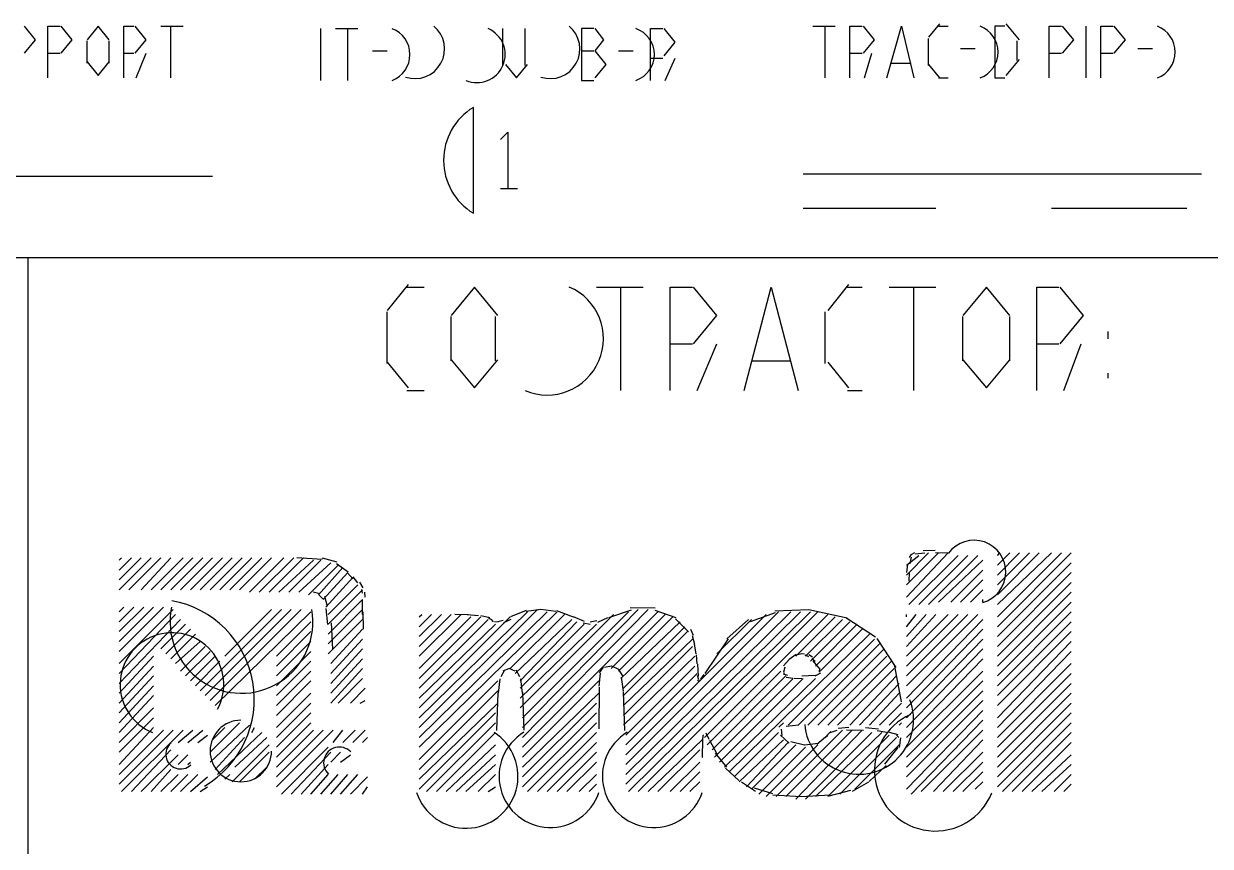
# Model space of a CAD drawing. Header units: millimetres. Extents: x 35 to 1147, y 31 to 824.
# Drawn here: x 762.1 to 819.9, y 65.2 to 105.3 of the extents above; entities that cross this region are included whole.
import ezdxf

# ---------------------------------------------------------------- set-up
doc = ezdxf.new("R2010")
doc.units = ezdxf.units.MM
for name, color, linetype in [('ARCS', 4, 'Continuous'), ('CURVES', 6, 'Continuous'), ('LINES', 7, 'Continuous')]:
    doc.layers.add(name, color=color, linetype=linetype)

msp = doc.modelspace()

# ---------------------------------------------------------------- linework, layer by layer
at = {"layer": 'ARCS'}
for centre, radius, start, end in [((779.56, 103.78), 1.348, 290.85446, 69.14554), ((781.15, 104.05), 1.446, 251.56505, 50.71059), ((784.18, 103.78), 1.371, 246.80141, 66.80141), ((787.75, 104.05), 1.446, 251.56505, 50.71059), ((791.5, 103.78), 1.328, 288.43495, 71.56505), ((808.24, 103.9), 1.348, 290.85446, 69.14554), ((816.88, 103.9), 1.348, 290.85446, 69.14554), ((785.56, 98.62), 3.015, 121.1593, 238.8407), ((787.6, 89.92), 2.742, 246.80141, 66.80141), ((808.42, 78.55), 1.547, 285.9454, 143.56914), ((768.43, 72.34), 4.887, 300.11373, 79.79603), ((772.69, 76.12), 3.484, 168.21182, 10.0369), ((769.3, 73.06), 2.527, 331.69924, 247.9321), ((802.81, 71.35), 2.662, 184.99374, 21.37062), ((772.66, 69.82), 1.5, 90, 0), ((772.66, 69.82), 1.5, 90, 0), ((772.66, 69.82), 1.5, 90, 0), ((806.53, 68.89), 2.971, 114.1142, 338.07041), ((783.64, 68.59), 2.536, 198.20848, 57.38076), ((787.75, 68.59), 2.498, 120.96376, 341.56505), ((792.79, 68.59), 2.498, 120.96376, 341.56505), ((769.72, 69.67), 0.723, 130.10091, 313.2643), ((777.46, 69.25), 0.764, 43.36342, 226.54816)]:
    msp.add_arc(centre, radius, start, end, dxfattribs=at)
at = {"layer": 'CURVES'}
for p, q in [((762.64, 104.5), (762.1, 105.16)), ((763.24, 102.64), (763.24, 105.16)), ((763.24, 105.16), (763.84, 105.16)), ((764.44, 104.5), (763.9, 105.16)), ((765.7, 105.16), (765.16, 104.5)), ((766.24, 104.5), (765.7, 105.16)), ((766.96, 102.64), (766.96, 105.16)), ((766.96, 105.16), (767.44, 105.16)), ((768.04, 104.5), (767.5, 105.16)), ((789.88, 105.04), (789.28, 105.04)), ((789.28, 105.04), (789.28, 102.52)), ((790.36, 104.5), (789.94, 105.04)), ((792.64, 102.52), (792.64, 105.04)), ((792.64, 105.04), (793.24, 105.04)), ((793.84, 104.38), (793.3, 105.04)), ((802.36, 102.64), (802.36, 105.16)), ((802.36, 105.16), (802.96, 105.16)), ((803.56, 104.5), (803.02, 105.16)), ((804.16, 102.64), (804.88, 105.16)), ((804.88, 105.16), (805.48, 102.64)), ((806.74, 105.28), (806.2, 104.62)), ((809.92, 105.16), (809.44, 105.16)), ((809.44, 105.16), (809.44, 102.64)), ((810.64, 104.5), (809.98, 105.28)), ((812.08, 102.64), (812.08, 105.16)), ((812.08, 105.16), (812.68, 105.16)), ((813.28, 104.5), (812.74, 105.16)), ((814.6, 102.64), (814.6, 105.16)), ((814.6, 105.16), (815.2, 105.16)), ((815.8, 104.5), (815.26, 105.16)), ((762.1, 103.84), (762.64, 104.5)), ((763.9, 103.84), (764.44, 104.5)), ((767.5, 103.84), (768.04, 104.5)), ((789.94, 103.96), (790.36, 104.5)), ((793.3, 103.72), (793.84, 104.38)), ((803.02, 103.84), (803.56, 104.5)), ((812.74, 103.84), (813.28, 104.5)), ((815.26, 103.84), (815.8, 104.5)), ((790.48, 103.3), (789.94, 103.96)), ((765.16, 103.42), (765.7, 102.76)), ((765.7, 102.76), (766.24, 103.42)), ((785.56, 103.3), (786.1, 102.64)), ((786.1, 102.64), (786.64, 103.3)), ((789.94, 102.64), (790.48, 103.3)), ((806.2, 103.3), (806.74, 102.64)), ((809.98, 102.76), (810.64, 103.54)), ((785.32, 99.64), (785.68, 100)), ((785.68, 100), (785.68, 97.24)), ((780.82, 92.56), (779.8, 91.3)), ((784.06, 92.44), (782.92, 91.06)), ((785.2, 91.06), (784.06, 92.44)), ((793.6, 87.4), (793.6, 92.44)), ((793.6, 92.44), (794.68, 92.44)), ((795.88, 91.06), (794.74, 92.44)), ((797.2, 87.4), (798.52, 92.44)), ((798.52, 92.44), (799.84, 87.4)), ((802.3, 92.56), (801.28, 91.3)), ((809.02, 92.44), (807.88, 91.06)), ((810.16, 91.06), (809.02, 92.44)), ((811.48, 87.4), (811.48, 92.44)), ((811.48, 92.44), (812.56, 92.44)), ((813.76, 91.06), (812.62, 92.44)), ((794.74, 89.68), (795.88, 91.06)), ((812.62, 89.68), (813.76, 91.06)), ((779.8, 88.78), (780.82, 87.52)), ((782.92, 88.9), (784.06, 87.52)), ((784.06, 87.52), (785.2, 88.9)), ((801.28, 88.78), (802.3, 87.52)), ((807.88, 88.9), (809.02, 87.52)), ((809.02, 87.52), (810.16, 88.9)), ((805.328, 79.392), (805.248, 79.249)), ((805.507, 79.478), (805.328, 79.392)), ((806.017, 79.461), (805.54, 79.42)), ((806.524, 79.6), (805.934, 79.583)), ((807.197, 79.463), (806.537, 79.48)), ((776.622, 79.165), (775.385, 79.24)), ((777.356, 79.027), (776.644, 79.225)), ((777.9, 78.54), (777.326, 78.94)), ((805.174, 78.925), (805.131, 78.532)), ((805.349, 79.27), (805.287, 78.954)), ((778.127, 78.222), (777.867, 78.508)), ((778.367, 78.021), (778.145, 78.319)), ((805.254, 78.525), (805.24, 78.1)), ((776.505, 77.492), (776.188, 77.559)), ((778.628, 77.777), (778.468, 78.048)), ((778.6, 77.513), (778.553, 77.694)), ((778.717, 77.32), (778.712, 77.564)), ((776.66, 77.248), (776.487, 77.42)), ((776.88, 76.871), (776.748, 77.347)), ((776.908, 75.987), (776.816, 76.765)), ((778.637, 75.768), (778.624, 76.608)), ((783.739, 76.459), (783.1, 76.48)), ((784.25, 76.404), (783.701, 76.468)), ((784.796, 76.321), (784.37, 76.414)), ((786.581, 76.668), (785.81, 76.357)), ((787.292, 76.72), (786.574, 76.616)), ((788.021, 76.622), (787.291, 76.72)), ((788.886, 76.348), (788.063, 76.655)), ((791.696, 76.681), (790.583, 76.319)), ((792.862, 76.787), (791.643, 76.797)), ((793.898, 76.312), (792.864, 76.677)), ((798.712, 76.565), (797.498, 76.118)), ((800.361, 76.707), (798.708, 76.632)), ((802.228, 76.304), (800.365, 76.71)), ((777.139, 74.793), (777.08, 76.077)), ((784.831, 76.237), (784.706, 76.354)), ((784.849, 76.243), (784.97, 76.127)), ((785.024, 76.136), (785.202, 76.125)), ((785.187, 76.132), (785.452, 76.205)), ((785.478, 76.086), (785.845, 76.256)), ((788.868, 76.38), (789.403, 76.155)), ((789.348, 76.063), (789.699, 76)), ((789.699, 76.12), (790.027, 76.181)), ((790.069, 76.1), (790.563, 76.324)), ((794.488, 75.624), (793.854, 76.272)), ((797.413, 76.231), (796.363, 75.283)), ((803.62, 75.365), (802.172, 76.307)), ((794.732, 75.446), (794.608, 75.744)), ((794.802, 75.017), (794.695, 75.434)), ((796.433, 75.294), (795.285, 73.604)), ((804.615, 73.896), (803.691, 75.314)), ((794.868, 74.562), (794.788, 75.023)), ((794.917, 74.074), (794.88, 74.508)), ((799.404, 74.281), (799.128, 73.97)), ((799.739, 74.528), (799.404, 74.281)), ((800.02, 74.56), (799.747, 74.486)), ((800.157, 74.537), (800.02, 74.56)), ((800.363, 74.417), (800.19, 74.491)), ((800.536, 74.398), (800.354, 74.51)), ((800.671, 74.191), (800.515, 74.323)), ((800.864, 73.861), (800.58, 74.22)), ((785.514, 73.767), (785.334, 73.437)), ((785.74, 73.84), (785.444, 73.717)), ((786.036, 73.718), (785.74, 73.84)), ((786.266, 73.437), (786.086, 73.768)), ((790.19, 73.616), (790.12, 72.976)), ((790.336, 73.907), (790.129, 73.626)), ((790.736, 73.955), (790.398, 73.892)), ((791.102, 73.79), (790.753, 73.953)), ((791.303, 73.447), (791.102, 73.79)), ((794.921, 73.513), (794.987, 73.312)), ((794.935, 74.055), (794.965, 73.475)), ((795.095, 73.316), (795.261, 73.553)), ((799.105, 73.586), (799.326, 73.518)), ((799.198, 73.904), (799.12, 73.66)), ((799.12, 73.66), (799.158, 73.604)), ((800.02, 73.48), (800.662, 73.515)), ((800.665, 73.482), (800.945, 73.633)), ((800.879, 73.666), (800.893, 73.875)), ((804.88, 72.22), (804.56, 73.956)), ((785.293, 73.345), (785.204, 72.635)), ((786.396, 72.636), (786.307, 73.345)), ((790.131, 72.926), (790.12, 70.9)), ((791.317, 72.734), (791.225, 73.424)), ((794.93, 73.267), (794.977, 73.24)), ((794.977, 73.24), (795.026, 73.262)), ((799.259, 73.419), (799.579, 73.369)), ((799.643, 73.376), (800.02, 73.36)), ((785.185, 72.659), (785.123, 70.822)), ((786.476, 70.834), (786.414, 72.671)), ((791.394, 70.816), (791.33, 72.714)), ((799.121, 71.194), (798.891, 70.981)), ((795.21, 70.616), (795.16, 70.327)), ((795.508, 70.389), (795.358, 70.684)), ((799.016, 70.893), (799.05, 70.582)), ((799.866, 71.08), (799.251, 71.015)), ((801.44, 70.773), (801.229, 70.564)), ((801.732, 70.821), (801.39, 70.699)), ((802.304, 70.96), (801.784, 70.912)), ((803.02, 70.818), (802.202, 70.84)), ((803.767, 70.892), (803.131, 70.948)), ((804.242, 70.701), (803.687, 70.799)), ((804.717, 70.604), (804.294, 70.723)), ((795.18, 70.401), (795.164, 69.5)), ((795.523, 70.353), (795.88, 69.686)), ((798.986, 70.595), (799.406, 70.202)), ((799.486, 70.289), (800.154, 70.123)), ((800.161, 70.123), (800.816, 70.211)), ((800.749, 70.161), (801.181, 70.519)), ((804.751, 70.476), (804.637, 70.591)), ((804.78, 69.986), (804.853, 70.469)), ((795.799, 69.716), (796.346, 69.037)), ((804.063, 69.185), (804.716, 69.985)), ((796.291, 68.992), (796.95, 68.389)), ((803.296, 68.337), (804.127, 69.108)), ((797.074, 68.321), (797.758, 67.868)), ((802.492, 67.855), (803.282, 68.323)), ((797.694, 68.025), (798.597, 67.742)), ((801.357, 67.631), (802.41, 67.911)), ((798.611, 67.69), (799.993, 67.6)), ((799.993, 67.6), (801.408, 67.686))]:
    msp.add_line(p, q, dxfattribs=at)
at = {"layer": 'LINES'}
for p, q in [((768.76, 105.16), (769.84, 105.16)), ((769.24, 102.64), (769.24, 105.16)), ((776.56, 102.52), (776.56, 105.04)), ((777.28, 105.04), (778.36, 105.04)), ((777.88, 102.52), (777.88, 105.04)), ((785.44, 103.24), (785.44, 105.04)), ((786.52, 103.24), (786.52, 105.04)), ((800.56, 105.16), (801.64, 105.16)), ((801.16, 102.64), (801.16, 105.16)), ((806.68, 105.16), (807.16, 105.16)), ((813.88, 102.64), (813.88, 105.16)), ((765.16, 103.36), (765.16, 104.44)), ((766.24, 103.36), (766.24, 104.44)), ((806.2, 103.24), (806.2, 104.56)), ((810.52, 103.48), (810.52, 104.44)), ((763.24, 103.84), (763.84, 103.84)), ((766.96, 103.84), (767.44, 103.84)), ((767.56, 102.64), (768.04, 103.84)), ((779.08, 103.96), (779.8, 103.96)), ((789.28, 103.96), (789.88, 103.96)), ((791.08, 103.96), (791.8, 103.96)), ((792.64, 103.6), (793.24, 103.6)), ((793.36, 102.52), (793.84, 103.6)), ((802.36, 103.84), (802.96, 103.84)), ((803.08, 102.64), (803.44, 103.84)), ((807.76, 104.08), (808.48, 104.08)), ((812.08, 103.84), (812.68, 103.84)), ((814.6, 103.84), (815.2, 103.84)), ((816.4, 104.08), (817.12, 104.08)), ((804.4, 103.36), (805.36, 103.36)), ((789.28, 102.52), (789.88, 102.52)), ((806.68, 102.64), (807.16, 102.64)), ((809.44, 102.64), (809.92, 102.64)), ((784, 96.04), (784, 101.2)), ((751.6, 97.84), (771.28, 97.84)), ((800.08, 97.96), (819.52, 97.96)), ((785.32, 97.24), (786.16, 97.24)), ((800.08, 96.28), (806.56, 96.28)), ((812.2, 96.28), (818.8, 96.28)), ((52.24, 93.88), (1137.16, 93.88)), ((762.28, 39.52), (762.28, 93.88)), ((780.76, 92.44), (781.6, 92.44)), ((790, 92.44), (792.28, 92.44)), ((791.2, 87.4), (791.2, 92.44)), ((802.24, 92.44), (802.96, 92.44)), ((804.28, 92.44), (806.56, 92.44)), ((805.48, 87.4), (805.48, 92.44)), ((779.8, 88.72), (779.8, 91.24)), ((782.92, 88.84), (782.92, 91)), ((785.08, 88.84), (785.08, 91)), ((801.16, 88.72), (801.16, 91.24)), ((807.88, 88.84), (807.88, 91)), ((810.16, 88.84), (810.16, 91)), ((814.96, 89.92), (814.96, 90.28)), ((793.6, 89.68), (794.68, 89.68)), ((794.92, 87.4), (795.88, 89.68)), ((811.48, 89.68), (812.56, 89.68)), ((812.8, 87.4), (813.64, 89.68)), ((797.56, 88.84), (799.48, 88.84)), ((814.96, 88), (814.96, 88.24)), ((780.76, 87.4), (781.6, 87.4)), ((802.24, 87.4), (802.96, 87.4)), ((805.12, 77.32), (807.16, 79.48)), ((805.12, 77.92), (806.68, 79.48)), ((805.12, 78.4), (806.2, 79.48)), ((805.12, 78.88), (805.72, 79.36)), ((805.24, 76.96), (807.64, 79.36)), ((805.72, 76.96), (808.12, 79.36)), ((806.2, 76.96), (808.6, 79.36)), ((809.56, 75.88), (813.16, 79.48)), ((809.56, 76.36), (812.68, 79.48)), ((809.56, 76.96), (812.2, 79.48)), ((809.56, 77.44), (811.6, 79.48)), ((809.56, 77.92), (811.12, 79.48)), ((809.56, 78.4), (810.64, 79.48)), ((809.56, 78.88), (810.16, 79.48)), ((809.56, 79.36), (809.68, 79.48)), ((766.72, 77.68), (768.28, 79.24)), ((766.72, 78.16), (767.8, 79.24)), ((766.72, 78.64), (767.32, 79.24)), ((766.72, 79.12), (766.84, 79.24)), ((767.2, 77.68), (768.76, 79.24)), ((767.8, 77.68), (769.24, 79.24)), ((768.28, 77.68), (769.84, 79.24)), ((768.76, 77.68), (770.32, 79.24)), ((769.24, 77.68), (770.8, 79.24)), ((769.72, 77.68), (771.28, 79.24)), ((770.2, 77.68), (771.76, 79.24)), ((770.68, 77.68), (772.24, 79.24)), ((771.16, 77.68), (772.72, 79.24)), ((771.64, 77.68), (773.2, 79.24)), ((772.12, 77.68), (773.68, 79.24)), ((772.6, 77.68), (774.16, 79.24)), ((773.08, 77.56), (774.76, 79.24)), ((773.56, 77.56), (775.24, 79.24)), ((774.04, 77.56), (775.72, 79.24)), ((774.52, 77.56), (776.2, 79.12)), ((775, 77.56), (776.56, 79.12)), ((775.48, 77.56), (777.04, 79)), ((775.96, 77.44), (777.4, 78.88)), ((776.44, 77.44), (777.64, 78.76)), ((806.68, 77.08), (808.84, 79.12)), ((809.56, 75.4), (813.16, 79)), ((776.68, 77.2), (777.88, 78.52)), ((776.8, 76.84), (778.12, 78.28)), ((807.28, 77.08), (808.84, 78.64)), ((807.76, 77.08), (808.84, 78.16)), ((809.56, 74.92), (813.16, 78.52)), ((776.92, 76.48), (778.36, 77.92)), ((776.92, 76), (778.6, 77.68)), ((808.24, 77.08), (808.84, 77.68)), ((809.56, 74.44), (813.16, 78.04)), ((809.56, 73.96), (813.16, 77.56)), ((776.92, 75.52), (778.6, 77.2)), ((778.6, 76.48), (778.6, 77.2)), ((808.84, 77.08), (808.84, 77.2)), ((809.56, 73.48), (813.16, 77.08)), ((766.72, 74.68), (768.88, 76.84)), ((766.72, 75.16), (768.4, 76.84)), ((766.72, 75.64), (767.92, 76.84)), ((766.72, 76.12), (767.44, 76.84)), ((766.72, 76.6), (766.96, 76.84)), ((766.72, 74.08), (769.36, 76.72)), ((766.72, 73.6), (769.48, 76.48)), ((770.68, 72.76), (774.64, 76.72)), ((770.92, 72.52), (775.12, 76.72)), ((771.16, 72.28), (775.6, 76.72)), ((771.4, 72.04), (776.08, 76.6)), ((771.88, 74.44), (774.16, 76.72)), ((776.92, 75.04), (778.6, 76.72)), ((781.36, 70.96), (787.12, 76.72)), ((781.36, 70), (788.08, 76.6)), ((781.36, 70.48), (787.6, 76.6)), ((781.36, 71.44), (786.64, 76.6)), ((781.36, 74.44), (783.4, 76.48)), ((781.36, 74.92), (782.92, 76.48)), ((781.36, 75.4), (782.44, 76.48)), ((781.36, 75.88), (781.96, 76.48)), ((781.36, 76.36), (781.48, 76.48)), ((785.8, 73.84), (788.44, 76.48)), ((786.28, 71.92), (790.84, 76.48)), ((786.4, 70.48), (792.52, 76.72)), ((786.4, 70.96), (792.04, 76.72)), ((786.4, 70), (793, 76.6)), ((786.4, 71.44), (791.56, 76.6)), ((790.72, 73.84), (793.36, 76.48)), ((791.44, 68.2), (799.96, 76.6)), ((791.44, 68.68), (799.48, 76.6)), ((791.44, 69.16), (798.88, 76.6)), ((791.44, 69.64), (798.28, 76.48)), ((791.56, 67.84), (800.44, 76.6)), ((792.04, 67.84), (800.8, 76.6)), ((795.28, 70.48), (801.28, 76.48)), ((805.12, 73), (808.6, 76.48)), ((805.12, 73.48), (808.12, 76.48)), ((805.12, 73.96), (807.64, 76.48)), ((805.12, 74.44), (807.16, 76.48)), ((805.12, 74.92), (806.56, 76.48)), ((805.12, 75.4), (806.08, 76.48)), ((805.12, 75.88), (805.6, 76.48)), ((805.12, 76.36), (805.12, 76.48)), ((809.56, 73), (813.16, 76.6)), ((766.72, 73.12), (769.72, 76.24)), ((768.76, 74.8), (769.96, 76)), ((774.4, 74.44), (776.08, 76.12)), ((776.92, 74.56), (778.6, 76.24)), ((781.36, 71.92), (785.8, 76.36)), ((781.36, 73.36), (784.36, 76.36)), ((781.36, 73.84), (783.88, 76.36)), ((781.36, 72.88), (784.72, 76.24)), ((781.36, 72.4), (785.08, 76)), ((786.04, 73.6), (788.8, 76.24)), ((786.28, 73.24), (789.04, 76.12)), ((786.28, 72.4), (790, 76)), ((786.28, 72.88), (789.4, 76)), ((791.08, 73.72), (793.72, 76.36)), ((791.2, 73.36), (794.08, 76.12)), ((791.32, 72.88), (794.32, 75.88)), ((795.88, 74.56), (797.56, 76.24)), ((799.72, 74.44), (801.64, 76.36)), ((800.2, 74.44), (802, 76.24)), ((800.44, 74.2), (802.36, 76.12)), ((800.68, 73.96), (802.72, 76)), ((805.12, 72.4), (808.84, 76.24)), ((809.56, 72.52), (813.16, 76.12)), ((769, 74.56), (770.2, 75.76)), ((769.24, 74.32), (770.44, 75.52)), ((774.4, 73.96), (776.08, 75.64)), ((777.04, 74.08), (778.6, 75.76)), ((777.04, 73.6), (778.6, 75.28)), ((791.32, 72.52), (794.44, 75.64)), ((791.32, 72.04), (794.68, 75.28)), ((796.48, 68.8), (803.32, 75.52)), ((799.36, 71.08), (803.56, 75.28)), ((800.92, 73.72), (802.96, 75.76)), ((805.12, 71.92), (808.84, 75.76)), ((805.12, 71.44), (808.84, 75.28)), ((809.56, 72.04), (813.16, 75.64)), ((769.48, 74.08), (770.68, 75.16)), ((769.72, 73.72), (770.92, 74.92)), ((769.96, 73.48), (771.16, 74.68)), ((774.4, 73.48), (776.08, 75.16)), ((774.4, 73), (776.08, 74.68)), ((777.04, 73.12), (778.6, 74.8)), ((791.32, 71.56), (794.68, 74.92)), ((799.84, 71.08), (803.8, 75.04)), ((800.32, 71.08), (804.04, 74.8)), ((805.12, 70.96), (808.84, 74.8)), ((809.56, 71.44), (813.16, 75.16)), ((809.56, 70.96), (813.16, 74.68)), ((766.72, 72.64), (768.4, 74.44)), ((770.2, 73.24), (771.4, 74.44)), ((770.44, 73), (771.64, 74.2)), ((774.4, 72.52), (776.08, 74.2)), ((777.04, 72.64), (778.6, 74.32)), ((791.32, 71.08), (794.8, 74.44)), ((800.8, 71.08), (804.16, 74.44)), ((801.28, 71.08), (804.4, 74.2)), ((805.12, 70.48), (808.84, 74.32)), ((809.56, 70.48), (813.16, 74.08)), ((766.72, 72.16), (768.4, 73.96)), ((774.4, 72.04), (776.08, 73.72)), ((777.04, 72.16), (778.6, 73.84)), ((791.44, 70.6), (794.8, 73.96)), ((791.44, 70.12), (794.92, 73.6)), ((795.4, 70.12), (799, 73.72)), ((801.76, 71.08), (804.52, 73.84)), ((805.12, 70), (808.84, 73.72)), ((809.56, 70), (813.16, 73.6)), ((766.72, 71.68), (768.4, 73.48)), ((766.72, 71.2), (768.4, 73)), ((774.4, 71.56), (776.08, 73.24)), ((777.4, 72.16), (778.6, 73.36)), ((781.36, 69.4), (785.2, 73.24)), ((786.4, 69.52), (790.12, 73.24)), ((795.64, 69.88), (799.24, 73.48)), ((795.76, 69.52), (799.6, 73.36)), ((796, 69.28), (800.08, 73.36)), ((796.24, 69.04), (800.68, 73.36)), ((802.36, 71.08), (804.64, 73.48)), ((802.84, 71.08), (804.76, 73.12)), ((805.12, 69.52), (808.84, 73.24)), ((809.56, 69.52), (813.16, 73.12)), ((766.72, 70.72), (768.4, 72.52)), ((774.4, 70.96), (776.08, 72.64)), ((778, 72.16), (778.72, 72.88)), ((781.36, 68.92), (785.2, 72.76)), ((786.4, 69.04), (790.12, 72.64)), ((803.32, 71.08), (804.76, 72.64)), ((805.12, 69.04), (808.84, 72.76)), ((809.56, 69.04), (813.16, 72.64)), ((766.72, 70.24), (768.4, 71.92)), ((774.4, 70.48), (776.08, 72.16)), ((778.48, 72.16), (778.72, 72.28)), ((781.36, 68.44), (785.2, 72.16)), ((786.4, 68.56), (790, 72.16)), ((803.8, 71.08), (804.88, 72.16)), ((805.12, 68.56), (808.84, 72.28)), ((805.12, 67.96), (808.84, 71.8)), ((809.56, 68.56), (813.16, 72.16)), ((766.72, 69.76), (768.4, 71.44)), ((771.16, 69.76), (772.6, 71.2)), ((774.4, 70), (776.08, 71.68)), ((774.4, 69.52), (776.08, 71.2)), ((781.36, 67.96), (785.08, 71.68)), ((781.72, 67.84), (785.08, 71.2)), ((786.4, 68.08), (790, 71.68)), ((786.64, 67.84), (790, 71.2)), ((804.28, 71.08), (804.88, 71.68)), ((804.76, 71.08), (804.88, 71.2)), ((805.36, 67.72), (808.84, 71.32)), ((809.56, 68.08), (813.16, 71.68)), ((809.8, 67.84), (813.16, 71.2)), ((766.72, 69.16), (768.4, 70.96)), ((766.72, 68.2), (769.36, 70.84)), ((766.72, 68.68), (768.88, 70.84)), ((766.84, 67.84), (769.84, 70.84)), ((769.6, 70.24), (770.32, 70.84)), ((770.08, 70.24), (770.8, 70.84)), ((771.16, 69.28), (773.08, 71.08)), ((771.28, 70.36), (771.88, 70.96)), ((771.52, 68.68), (773.68, 70.72)), ((773.2, 70.72), (773.32, 70.96)), ((774.4, 68.08), (777.16, 70.84)), ((774.4, 68.56), (776.68, 70.84)), ((774.4, 69.04), (776.2, 70.84)), ((777.16, 70.24), (777.64, 70.84)), ((777.64, 70.24), (778.24, 70.84)), ((778.12, 70.24), (778.72, 70.84)), ((782.2, 67.84), (785.08, 70.72)), ((787.12, 67.84), (790, 70.72)), ((796.72, 68.56), (798.88, 70.72)), ((798.76, 67.6), (802, 70.84)), ((799.24, 67.6), (802.48, 70.84)), ((799.72, 67.48), (802.96, 70.84)), ((800.2, 67.48), (803.44, 70.72)), ((800.68, 67.6), (803.92, 70.72)), ((805.84, 67.84), (808.84, 70.84)), ((810.28, 67.84), (813.16, 70.72)), ((770.56, 70.24), (771.04, 70.6)), ((771.4, 68.92), (772.84, 70.48)), ((772.24, 68.32), (774.04, 70.12)), ((772.36, 69.04), (773.92, 70.48)), ((778.6, 70.24), (778.84, 70.48)), ((782.68, 67.84), (785.08, 70.12)), ((787.6, 67.84), (790, 70.24)), ((792.52, 67.84), (795.16, 70.36)), ((795.16, 70.6), (795.16, 70.6)), ((796.96, 68.32), (799.12, 70.36)), ((797.32, 68.08), (799.36, 70.24)), ((797.56, 67.96), (799.72, 70.12)), ((798.28, 67.6), (800.8, 70.12)), ((801.16, 70.48), (801.28, 70.6)), ((801.28, 67.6), (804.28, 70.6)), ((801.88, 67.72), (804.64, 70.48)), ((802.6, 67.96), (804.76, 70.12)), ((806.44, 67.84), (808.84, 70.36)), ((810.76, 67.84), (813.16, 70.24)), ((767.32, 67.84), (769.24, 69.88)), ((767.8, 67.84), (769.6, 69.64)), ((769.6, 69.16), (770.08, 69.64)), ((772.6, 68.32), (774.04, 69.76)), ((774.64, 67.72), (776.92, 70)), ((775.12, 67.72), (777.04, 69.76)), ((777.04, 69.28), (777.52, 69.76)), ((777.52, 69.28), (778, 69.64)), ((783.16, 67.84), (785.08, 69.64)), ((788.08, 67.84), (790, 69.76)), ((793, 67.84), (795.04, 69.88)), ((797.92, 67.72), (800.2, 70)), ((806.92, 67.84), (808.84, 69.76)), ((811.24, 67.84), (813.16, 69.64)), ((768.28, 67.84), (769.24, 68.92)), ((770.08, 69.16), (770.2, 69.28)), ((773.32, 68.44), (773.92, 69.04)), ((775.6, 67.72), (776.92, 69.16)), ((783.64, 67.84), (785.08, 69.16)), ((788.56, 67.84), (790, 69.28)), ((793.6, 67.84), (795.04, 69.28)), ((807.4, 67.84), (808.84, 69.28)), ((811.72, 67.84), (813.16, 69.16)), ((768.76, 67.84), (769.6, 68.68)), ((769.24, 67.84), (770.08, 68.68)), ((769.72, 67.84), (770.56, 68.68)), ((770.2, 67.84), (771.04, 68.56)), ((771.88, 68.44), (772.12, 68.68)), ((776.08, 67.72), (776.92, 68.68)), ((776.56, 67.72), (777.4, 68.68)), ((777.04, 67.72), (777.88, 68.68)), ((777.52, 67.72), (778.36, 68.68)), ((778, 67.72), (778.84, 68.56)), ((784.24, 67.84), (785.08, 68.68)), ((789.16, 67.84), (790, 68.68)), ((794.08, 67.84), (795.04, 68.8)), ((794.56, 67.84), (795.04, 68.32)), ((807.88, 67.84), (808.84, 68.8)), ((808.48, 67.96), (808.84, 68.32)), ((812.32, 67.84), (813.16, 68.68)), ((770.68, 67.84), (771.04, 68.08)), ((778.6, 67.72), (778.84, 68.08)), ((784.72, 67.84), (785.08, 68.08)), ((789.64, 67.84), (790, 68.2)), ((795.04, 67.84), (795.04, 67.84)), ((812.8, 67.84), (813.16, 68.2))]:
    msp.add_line(p, q, dxfattribs=at)

doc.saveas('drawing.dxf')
